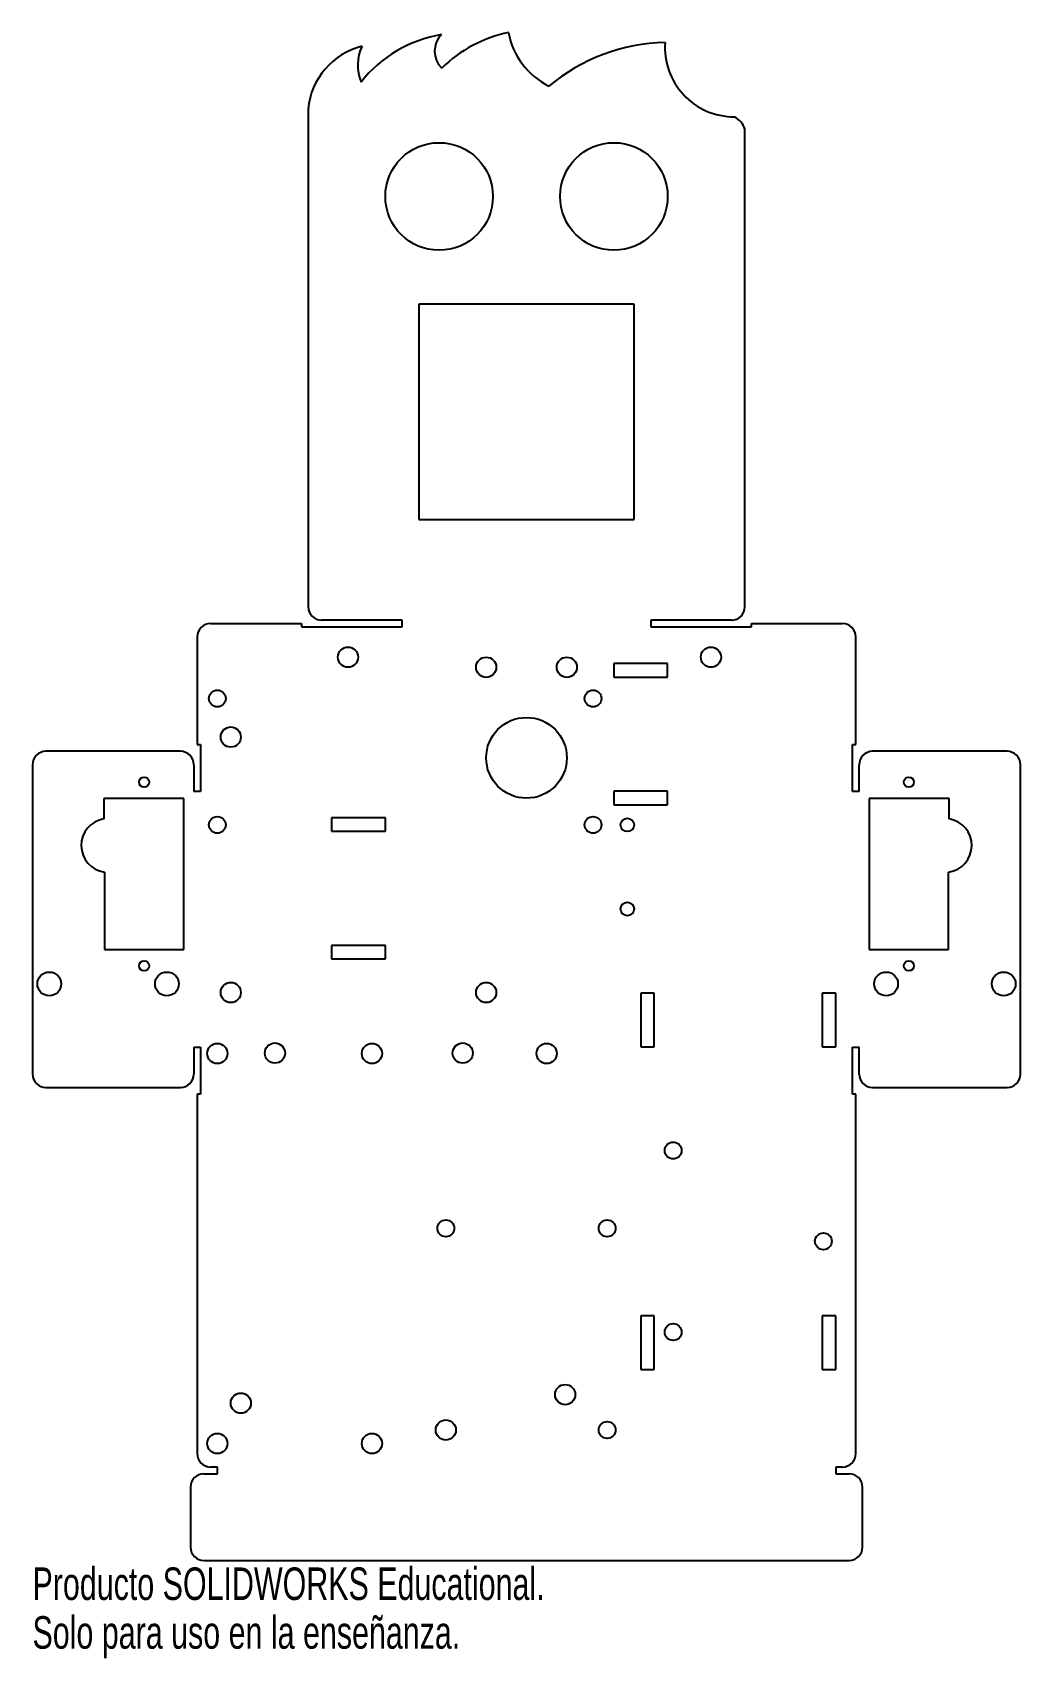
# Model space of a CAD drawing. Header units: millimetres. Extents: x -13 to 134, y -207 to 34.
import ezdxf

# ---------------------------------------------------------------- set-up
doc = ezdxf.new("R2010")
doc.units = ezdxf.units.MM
doc.styles.add('SLDTEXTSTYLE0', font='TXT', dxfattribs={"width": 0.7})

msp = doc.modelspace()

# ---------------------------------------------------------------- linework, layer by layer
at = {"color": 7, "linetype": 'Continuous', "lineweight": 25}
for p, q in [((28.2, 23.01), (28.2, -51.02)), ((93.2, -51.02), (93.2, 20)), ((76.7, -6.02), (44.7, -6.02)), ((44.7, -6.02), (44.7, -38.02)), ((76.7, -38.02), (76.7, -6.02)), ((44.7, -38.02), (76.7, -38.02)), ((42.2, -53.02), (30.2, -53.02)), ((42.2, -54.02), (42.2, -53.02)), ((91.2, -53.02), (79.2, -53.02)), ((79.2, -53.02), (79.2, -54.02)), ((11.7, -55.52), (11.7, -71.52)), ((13.7, -53.52), (27.2, -53.52)), ((27.2, -53.52), (27.2, -54.02)), ((27.2, -54.02), (42.2, -54.02)), ((79.2, -54.02), (94.2, -54.02)), ((94.2, -54.02), (94.2, -53.52)), ((94.2, -53.52), (107.7, -53.52)), ((109.7, -71.52), (109.7, -55.52)), ((81.7, -59.47), (73.7, -59.47)), ((73.7, -59.47), (73.7, -61.47)), ((81.7, -61.47), (81.7, -59.47)), ((73.7, -61.47), (81.7, -61.47)), ((9.2, -72.52), (-10.8, -72.52)), ((11.7, -71.52), (12.2, -71.52)), ((12.2, -71.52), (12.2, -78.52)), ((109.2, -71.52), (109.7, -71.52)), ((109.2, -78.52), (109.2, -71.52)), ((132.2, -72.52), (112.2, -72.52)), ((-12.8, -74.52), (-12.8, -120.52)), ((11.2, -74.52), (11.2, -78.52)), ((110.2, -78.52), (110.2, -74.52)), ((134.2, -120.52), (134.2, -74.52)), ((9.7, -79.52), (-2.19, -79.52)), ((-2.19, -79.52), (-2.19, -82.57)), ((9.7, -102.02), (9.7, -79.52)), ((12.2, -78.52), (11.2, -78.52)), ((81.7, -78.47), (73.7, -78.47)), ((73.7, -78.47), (73.7, -80.47)), ((81.7, -80.47), (81.7, -78.47)), ((110.2, -78.52), (109.2, -78.52)), ((123.59, -79.52), (111.7, -79.52)), ((111.7, -79.52), (111.7, -102.02)), ((123.59, -82.57), (123.59, -79.52)), ((73.7, -80.47), (81.7, -80.47)), ((31.7, -82.4), (31.7, -84.4)), ((39.7, -82.4), (31.7, -82.4)), ((31.7, -84.4), (39.7, -84.4)), ((39.7, -84.4), (39.7, -82.4)), ((-2.1, -90.48), (-2.1, -102.02)), ((123.5, -102.02), (123.5, -90.48)), ((31.7, -101.4), (31.7, -103.4)), ((39.7, -101.4), (31.7, -101.4)), ((39.7, -103.4), (39.7, -101.4)), ((-2.1, -102.02), (9.7, -102.02)), ((31.7, -103.4), (39.7, -103.4)), ((111.7, -102.02), (123.5, -102.02)), ((79.7, -108.47), (77.7, -108.47)), ((77.7, -108.47), (77.7, -116.47)), ((79.7, -116.47), (79.7, -108.47)), ((106.7, -108.47), (104.7, -108.47)), ((104.7, -108.47), (104.7, -116.47)), ((106.7, -116.47), (106.7, -108.47)), ((11.2, -116.52), (12.2, -116.52)), ((11.2, -116.52), (11.2, -120.52)), ((12.2, -116.52), (12.2, -123.52)), ((77.7, -116.47), (79.7, -116.47)), ((104.7, -116.47), (106.7, -116.47)), ((109.2, -116.52), (110.2, -116.52)), ((109.2, -123.52), (109.2, -116.52)), ((110.2, -120.52), (110.2, -116.52)), ((-10.8, -122.52), (9.2, -122.52)), ((112.2, -122.52), (132.2, -122.52)), ((11.7, -123.52), (11.7, -176.97)), ((12.2, -123.52), (11.7, -123.52)), ((109.7, -123.52), (109.2, -123.52)), ((109.7, -176.97), (109.7, -123.52)), ((79.7, -156.47), (77.7, -156.47)), ((77.7, -156.47), (77.7, -164.47)), ((79.7, -164.47), (79.7, -156.47)), ((106.7, -156.47), (104.7, -156.47)), ((104.7, -156.47), (104.7, -164.47)), ((106.7, -164.47), (106.7, -156.47)), ((77.7, -164.47), (79.7, -164.47)), ((104.7, -164.47), (106.7, -164.47)), ((12.7, -179.97), (14.7, -179.97)), ((14.7, -178.97), (13.7, -178.97)), ((14.7, -179.97), (14.7, -178.97)), ((107.7, -178.97), (106.7, -178.97)), ((106.7, -178.97), (106.7, -179.97)), ((106.7, -179.97), (108.7, -179.97)), ((10.7, -181.97), (10.7, -190.89)), ((110.7, -190.89), (110.7, -181.97)), ((12.7, -192.89), (108.7, -192.89))]:
    msp.add_line(p, q, dxfattribs=at)
for centre, radius in [((47.7, 10), 8), ((73.7, 10), 8), ((34.14, -58.52), 1.5), ((88.14, -58.52), 1.5), ((54.7, -60.02), 1.5), ((66.7, -60.02), 1.5), ((14.7, -64.67), 1.25), ((70.6, -64.67), 1.25), ((60.7, -73.49), 6), ((16.7, -70.4), 1.5), ((3.8, -77.12), 0.75), ((117.6, -77.12), 0.75), ((14.7, -83.47), 1.25), ((70.6, -83.47), 1.25), ((75.7, -83.47), 1), ((75.7, -95.97), 1), ((3.8, -104.42), 0.75), ((117.6, -104.42), 0.75), ((-10.3, -107.12), 1.77), ((7.2, -107.12), 1.77), ((114.2, -107.12), 1.77), ((131.7, -107.12), 1.77), ((16.7, -108.4), 1.5), ((54.7, -108.4), 1.5), ((14.7, -117.47), 1.5), ((23.27, -117.4), 1.5), ((37.7, -117.47), 1.5), ((51.21, -117.4), 1.5), ((63.7, -117.47), 1.5), ((82.52, -131.9), 1.25), ((48.7, -143.47), 1.25), ((72.7, -143.47), 1.25), ((104.87, -145.4), 1.25), ((82.52, -158.9), 1.25), ((66.45, -168.2), 1.5), ((18.19, -169.47), 1.5), ((14.7, -175.47), 1.5), ((37.7, -175.47), 1.5), ((48.7, -173.47), 1.5), ((72.7, -173.47), 1.25)]:
    msp.add_circle(centre, radius, dxfattribs=at)
for centre, radius, start, end in [((51.24, 14.99), 19.35, 99.4831, 141.5581), ((50.57, 31.59), 3.54, 135.2642, 225.2642), ((62, 14.99), 19.8, 101.6323, 134.6592), ((69, 36.44), 11.18, 190.569, 243.6991), ((38.8, 22.01), 10.64, 103.9273, 174.6474), ((42.11, 29.52), 6.52, 154.314, 202.5216), ((81.97, 5), 27.93, 91.3338, 129.9385), ((91.6, 32.16), 10.31, 175.7445, 270), ((90.33, 19.13), 3, 16.885, 64.8963), ((30.2, -51.02), 2, 180, 270), ((91.2, -51.02), 2, 270, 0), ((13.7, -55.52), 2, 90, 180), ((107.7, -55.52), 2, 0, 90), ((-10.8, -74.52), 2, 90, 180), ((9.2, -74.52), 2, 0, 90), ((112.2, -74.52), 2, 90, 180), ((132.2, -74.52), 2, 0, 90), ((-1.55, -86.52), 4, 99.1908, 262.0968), ((122.95, -86.52), 4, 277.9032, 80.8092), ((-10.8, -120.52), 2, 180, 270), ((9.2, -120.52), 2, 270, 0), ((112.2, -120.52), 2, 180, 270), ((132.2, -120.52), 2, 270, 0), ((13.7, -176.97), 2, 180, 270), ((107.7, -176.97), 2, 270, 0), ((12.7, -181.97), 2, 90, 180), ((108.7, -181.97), 2, 0, 90), ((12.7, -190.89), 2, 180, 270), ((108.7, -190.89), 2, 270, 0)]:
    msp.add_arc(centre, radius, start, end, dxfattribs=at)

# ---------------------------------------------------------------- texts
at = {"color": 7, "linetype": 'Continuous', "char_height": 4.8336, "attachment_point": 1, "style": 'SLDTEXTSTYLE0'}
for s, insert in [('Producto SOLIDWORKS Educational.', (-12.8, -193.91)), ('Solo para uso en la enseñanza.', (-12.8, -201.16))]:
    msp.add_mtext(s, dxfattribs=dict(at, insert=insert))

doc.saveas('drawing.dxf')
